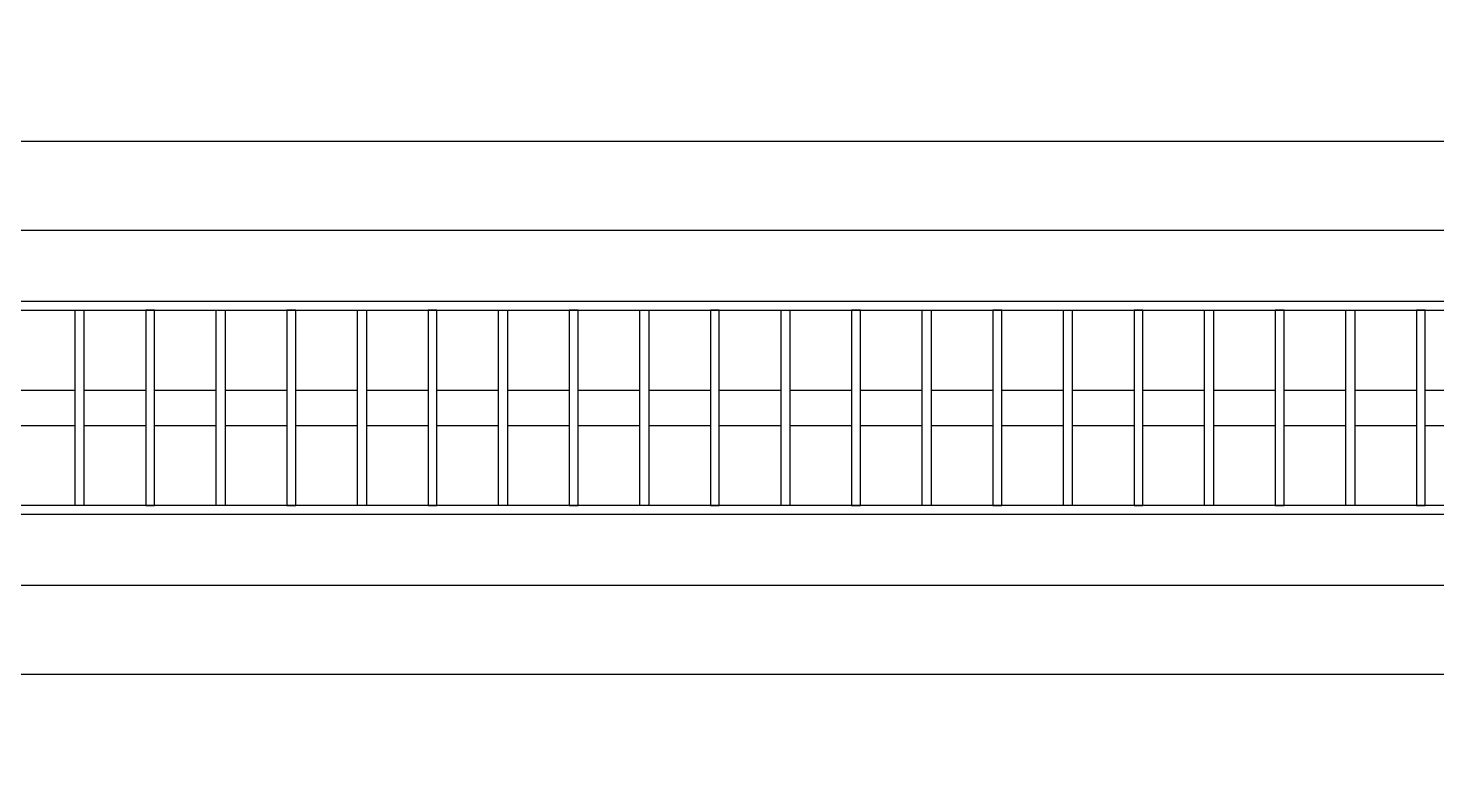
# Model space of a CAD drawing. Header units: millimetres. Extents: x -853228 to -744682, y -17776 to 32484.
# Drawn here: x -822564 to -821772, y 6910 to 7325 of the extents above; entities that cross this region are included whole.
import ezdxf
from ezdxf.xclip import XClip

# ---------------------------------------------------------------- set-up
doc = ezdxf.new("R2010")
doc.units = ezdxf.units.MM
doc.header["$XCLIPFRAME"] = 0
for name, color, linetype in [('000 - WIPEOUT', 250, 'Continuous'), ('001 - ASCESSORIES', 251, 'Continuous'), ('008 - LIGHTING', 1, 'Continuous'), ('A04_TUBE SERIES', 2, 'Continuous')]:
    doc.layers.add(name, color=color, linetype=linetype)

# ---------------------------------------------------------------- blocks, each defined once
blk = doc.blocks.new('*U627')
at = {"color": 1}
blk.add_wipeout([(600, -60), (-600, -60), (-600, 60), (600, 60)], dxfattribs=at).dxf.layer = '000 - WIPEOUT'
at = {"layer": '001 - ASCESSORIES', "color": 0}
blk.add_lwpolyline([(600, -60), (-600, -60), (-600, 60), (600, 60)], close=True, dxfattribs=at)
at = {"layer": '001 - ASCESSORIES'}
for points in [[(595, -55), (-595, -55), (-595, 55), (595, 55)], [(-275.63, -55), (-280.63, -55), (-280.63, 55), (-275.63, 55)], [(-240.9, -55), (-235.9, -55), (-235.9, 55), (-240.9, 55)], [(-196.17, -55), (-201.17, -55), (-201.17, 55), (-196.17, 55)], [(-161.43, -55), (-156.43, -55), (-156.43, 55), (-161.43, 55)], [(-116.7, -55), (-121.7, -55), (-121.7, 55), (-116.7, 55)], [(-81.97, -55), (-76.97, -55), (-76.97, 55), (-81.97, 55)], [(-37.23, -55), (-42.23, -55), (-42.23, 55), (-37.23, 55)], [(-2.5, -55), (2.5, -55), (2.5, 55), (-2.5, 55)], [(42.23, -55), (37.23, -55), (37.23, 55), (42.23, 55)], [(76.97, -55), (81.97, -55), (81.97, 55), (76.97, 55)], [(121.7, -55), (116.7, -55), (116.7, 55), (121.7, 55)], [(156.43, -55), (161.43, -55), (161.43, 55), (156.43, 55)], [(201.17, -55), (196.17, -55), (196.17, 55), (201.17, 55)], [(235.9, -55), (240.9, -55), (240.9, 55), (235.9, 55)], [(280.63, -55), (275.63, -55), (275.63, 55), (280.63, 55)], [(315.37, -55), (320.37, -55), (320.37, 55), (315.37, 55)], [(360.1, -55), (355.1, -55), (355.1, 55), (360.1, 55)], [(394.83, -55), (399.83, -55), (399.83, 55), (394.83, 55)], [(439.57, -55), (434.57, -55), (434.57, 55), (439.57, 55)], [(474.3, -55), (479.3, -55), (479.3, 55), (474.3, 55)]]:
    blk.add_lwpolyline(points, close=True, dxfattribs=at)
for points in [[(-315.37, 10), (-280.63, 10)], [(-275.63, 10), (-240.9, 10)], [(-235.9, 10), (-201.17, 10)], [(-196.17, 10), (-161.43, 10)], [(-156.43, 10), (-121.7, 10)], [(-116.7, 10), (-81.97, 10)], [(-76.97, 10), (-42.23, 10)], [(-37.23, 10), (-2.5, 10)], [(2.5, 10), (37.23, 10)], [(42.23, 10), (76.97, 10)], [(81.97, 10), (116.7, 10)], [(121.7, 10), (156.43, 10)], [(161.43, 10), (196.17, 10)], [(201.17, 10), (235.9, 10)], [(240.9, 10), (275.63, 10)], [(280.63, 10), (315.37, 10)], [(320.37, 10), (355.1, 10)], [(360.1, 10), (394.83, 10)], [(399.83, 10), (434.57, 10)], [(439.57, 10), (474.3, 10)], [(479.3, 10), (514.03, 10)], [(-315.37, -10), (-280.63, -10)], [(-275.63, -10), (-240.9, -10)], [(-235.9, -10), (-201.17, -10)], [(-196.17, -10), (-161.43, -10)], [(-156.43, -10), (-121.7, -10)], [(-116.7, -10), (-81.97, -10)], [(-76.97, -10), (-42.23, -10)], [(-37.23, -10), (-2.5, -10)], [(2.5, -10), (37.23, -10)], [(42.23, -10), (76.97, -10)], [(81.97, -10), (116.7, -10)], [(121.7, -10), (156.43, -10)], [(161.43, -10), (196.17, -10)], [(201.17, -10), (235.9, -10)], [(240.9, -10), (275.63, -10)], [(280.63, -10), (315.37, -10)], [(320.37, -10), (355.1, -10)], [(360.1, -10), (394.83, -10)], [(399.83, -10), (434.57, -10)], [(439.57, -10), (474.3, -10)], [(479.3, -10), (514.03, -10)]]:
    blk.add_lwpolyline(points, dxfattribs=at)
blk = doc.blocks.new('*U915')
blk.add_attdef('EXTR.OVL-LENGTH_', (-25, -59.09), '', height=5)
blk.add_wipeout([(-25, 0), (25, 0), (25, 2012.75), (-25, 2012.75)]).dxf.layer = '000 - WIPEOUT'
at = {"layer": 'A04_TUBE SERIES', "color": 0}
blk.add_lwpolyline([(-25, 0), (25, 0), (25, 2012.75), (-25, 2012.75)], close=True, dxfattribs=at)
blk = doc.blocks.new('*U916')
blk.add_attdef('EXTR.OVL-LENGTH_', (-25, -59.09), '', height=5)
blk.add_wipeout([(-25, 0), (25, 0), (25, 2012.75), (-25, 2012.75)]).dxf.layer = '000 - WIPEOUT'
at = {"layer": 'A04_TUBE SERIES', "color": 0}
blk.add_lwpolyline([(-25, 0), (25, 0), (25, 2012.75), (-25, 2012.75)], close=True, dxfattribs=at)
blk = doc.blocks.new('*U986')
at = {"layer": '008 - LIGHTING'}
blk.add_blockref('*U627', (-77575, 3532.5), dxfattribs=at)
at = {"layer": 'A04_TUBE SERIES', "linetype": 'ByBlock', "rotation": 269.9999999998689}
for name, p in [('*U915', (-78450.75, 3657.5)), ('*U916', (-78450.75, 3407.5))]:
    blk.add_blockref(name, p, dxfattribs=at)

msp = doc.modelspace()

# ---------------------------------------------------------------- block references
ref = msp.add_blockref('*U986', (-744682.37, 3579.02))
XClip(ref).set_block_clipping_path([(-104690.1238047113, -9620.0077451946), (-34092.6543255158, 14393.0014498748)])

# ---------------------------------------------------------------- next in the draw order: linework, layer by layer
msp.add_spline([(-835882.37, 3579.02), (-801682.37, 12088.47), (-758836, 27096.51), (-744682.37, 3579.02)], degree=3)

doc.saveas('drawing.dxf')
